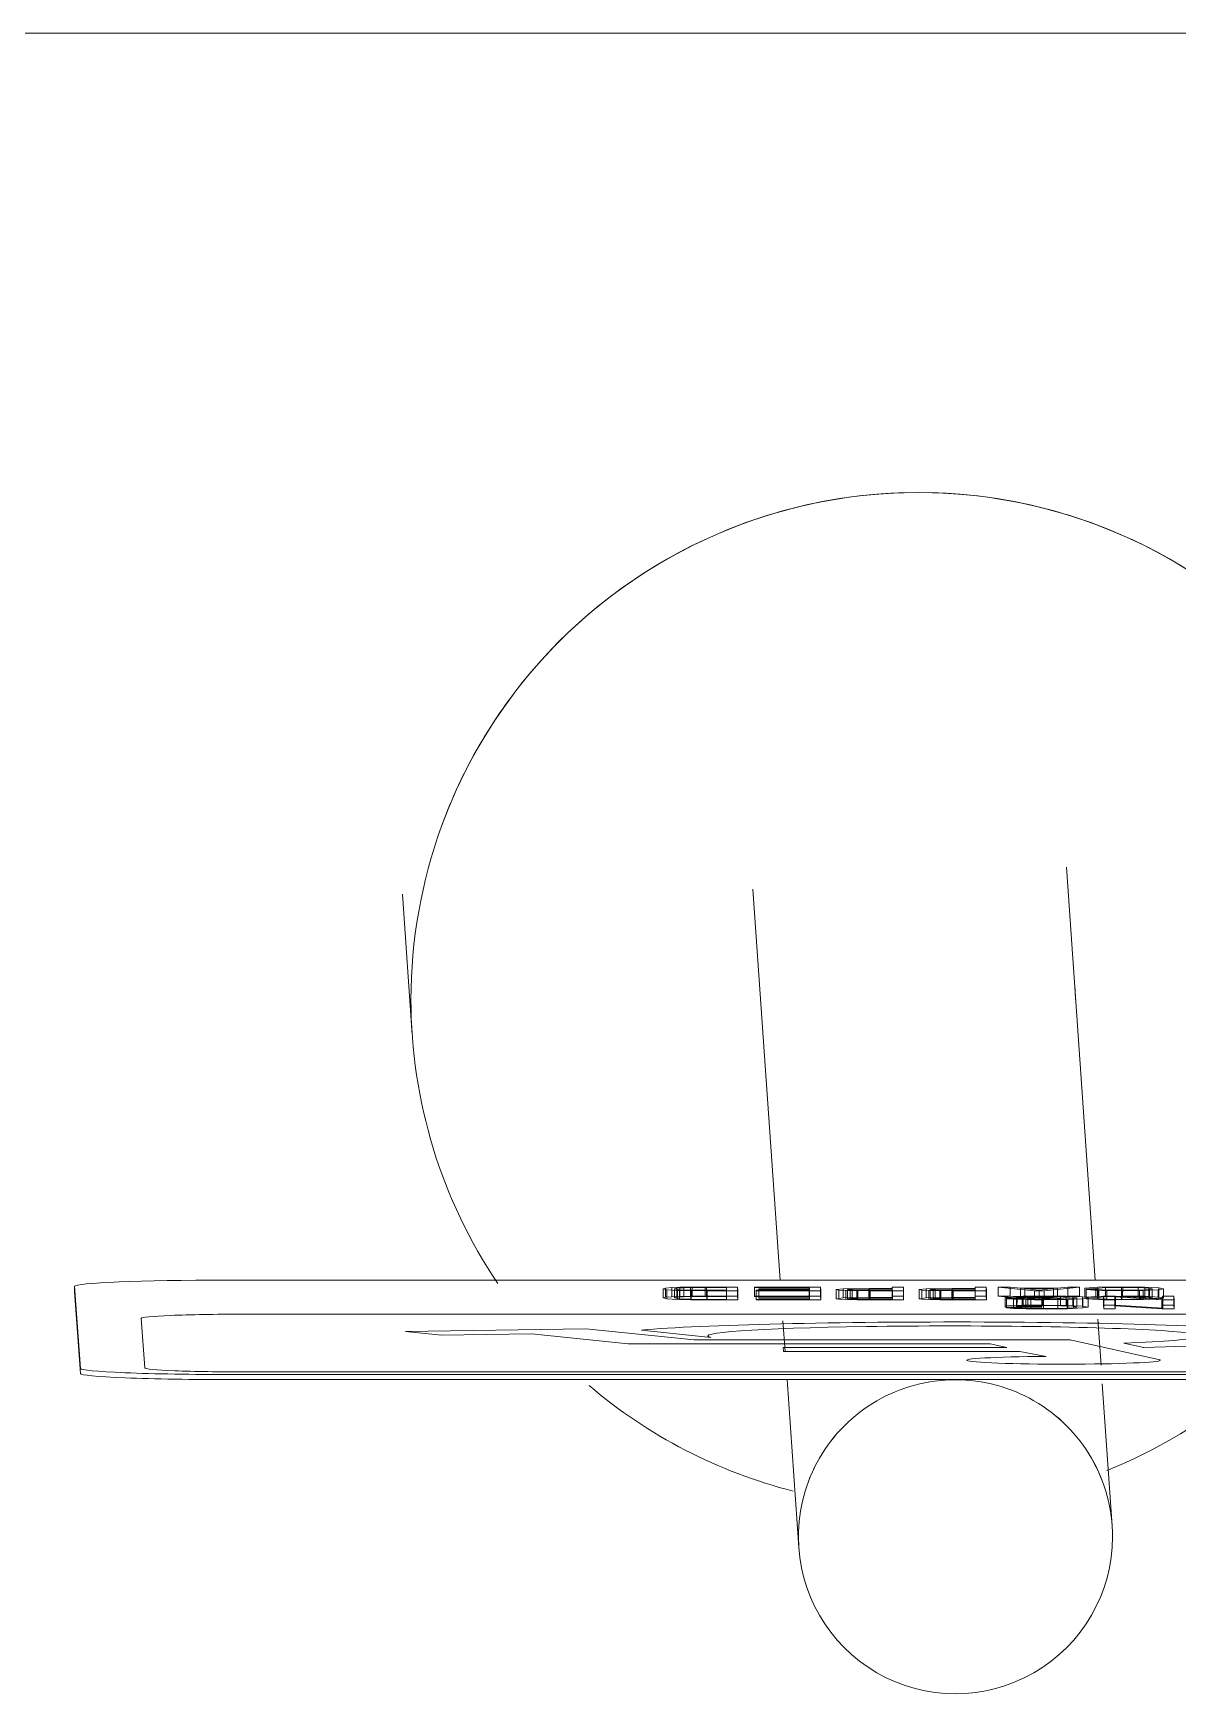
# Model space of a CAD drawing. Header units: metres. Extents: x -55 to 260, y -121 to 64.
# Drawn here: x 6.8728 to 7.0984, y 19.6129 to 19.9401 of the extents above; entities that cross this region are included whole.
import ezdxf

# ---------------------------------------------------------------- set-up
doc = ezdxf.new("R2010")
doc.units = ezdxf.units.M
for name, color, linetype, lineweight in [('0-1', 7, 'Continuous', 5), ('45ESTAC-1', 253, 'Continuous', 5), ('70LINEA-1', 254, 'Continuous', 5)]:
    doc.layers.add(name, color=color, linetype=linetype, lineweight=lineweight)

# ---------------------------------------------------------------- blocks, each defined once
blk = doc.blocks.new('Sign - SpeedLimit_Handicap - Handicap-V263-A1 _ A700')
at = {"layer": '45ESTAC-1'}
for p, q in [((7.08215, 19.69439), (7.0765, 19.77573)), ((7.01471, 19.77143), (7.02006, 19.69439)), ((6.94562, 19.77041), (6.94754, 19.74273)), ((6.88101, 19.69317), (6.88101, 19.69217)), ((6.88101, 19.69317), (6.88214, 19.677)), ((6.88214, 19.676), (6.88101, 19.69217)), ((7.15573, 19.69439), (6.91093, 19.69439)), ((6.99749, 19.69281), (6.99703, 19.69267)), ((6.99703, 19.69267), (6.99774, 19.69249)), ((6.99703, 19.69087), (6.99703, 19.69267)), ((6.9987, 19.69292), (6.99749, 19.69281)), ((6.99749, 19.69101), (6.99749, 19.69281)), ((6.99774, 19.69249), (6.99985, 19.69237)), ((6.99774, 19.6907), (6.99774, 19.69249)), ((7.00031, 19.69298), (6.9987, 19.69292)), ((6.9987, 19.69112), (6.9987, 19.69292)), ((6.99925, 19.69266), (6.99972, 19.6928)), ((7.00021, 19.69249), (6.99925, 19.69266)), ((6.99925, 19.69087), (6.99925, 19.69266)), ((6.99972, 19.6928), (7.00106, 19.69289)), ((6.99972, 19.691), (6.99972, 19.6928)), ((6.99985, 19.69237), (7.00246, 19.69232)), ((6.99985, 19.69057), (6.99985, 19.69237)), ((7.00251, 19.69241), (7.00021, 19.69249)), ((7.00021, 19.69069), (7.00021, 19.69249)), ((7.00243, 19.69302), (7.00031, 19.69298)), ((7.00031, 19.69118), (7.00031, 19.69298)), ((7.00106, 19.69289), (7.0027, 19.69293)), ((7.00106, 19.69109), (7.00106, 19.69289)), ((7.00528, 19.69303), (7.00243, 19.69302)), ((7.00243, 19.69122), (7.00243, 19.69302)), ((7.00246, 19.69232), (7.00562, 19.69231)), ((7.00246, 19.69052), (7.00246, 19.69232)), ((7.00565, 19.6924), (7.00251, 19.69241)), ((7.00251, 19.69061), (7.00251, 19.69241)), ((7.0027, 19.69293), (7.00556, 19.69294)), ((7.0027, 19.69113), (7.0027, 19.69293)), ((7.01168, 19.69303), (7.00528, 19.69303)), ((7.00528, 19.69123), (7.00528, 19.69303)), ((7.00555, 19.69114), (7.00556, 19.69294)), ((7.00556, 19.69294), (7.00948, 19.69294)), ((7.00562, 19.69231), (7.01173, 19.69231)), ((7.00562, 19.69051), (7.00562, 19.69231)), ((7.00951, 19.6924), (7.00565, 19.6924)), ((7.00565, 19.6906), (7.00565, 19.6924)), ((7.00948, 19.69294), (7.00951, 19.6924)), ((7.00948, 19.69294), (7.00948, 19.69114)), ((7.00951, 19.6906), (7.00951, 19.6924)), ((7.01173, 19.69231), (7.01168, 19.69303)), ((7.01168, 19.69303), (7.01168, 19.69123)), ((7.01173, 19.69051), (7.01173, 19.69231)), ((7.02802, 19.69303), (7.01501, 19.69303)), ((7.01501, 19.69303), (7.01501, 19.69294)), ((7.01501, 19.69123), (7.01501, 19.69303)), ((7.01501, 19.69294), (7.02581, 19.69294)), ((7.01501, 19.69114), (7.01501, 19.69294)), ((7.02585, 19.6924), (7.01533, 19.6924)), ((7.01533, 19.6924), (7.01533, 19.69231)), ((7.01533, 19.6906), (7.01533, 19.6924)), ((7.01533, 19.69231), (7.02807, 19.69231)), ((7.01533, 19.69051), (7.01533, 19.69231)), ((7.02583, 19.6927), (7.01586, 19.6927)), ((7.01586, 19.6927), (7.01587, 19.69261)), ((7.01586, 19.6909), (7.01586, 19.6927)), ((7.01587, 19.69261), (7.02584, 19.69261)), ((7.01587, 19.69081), (7.01587, 19.69261)), ((7.02581, 19.69294), (7.02583, 19.6927)), ((7.02581, 19.69114), (7.02581, 19.69294)), ((7.02583, 19.6909), (7.02583, 19.6927)), ((7.02584, 19.69261), (7.02585, 19.6924)), ((7.02584, 19.69081), (7.02584, 19.69261)), ((7.02585, 19.6906), (7.02585, 19.6924)), ((7.02807, 19.69231), (7.02802, 19.69303)), ((7.02802, 19.69303), (7.02802, 19.69123)), ((7.02807, 19.69051), (7.02807, 19.69231)), ((7.03252, 19.69267), (7.0311, 19.69252)), ((7.0311, 19.69252), (7.03164, 19.69242)), ((7.0311, 19.69072), (7.0311, 19.69252)), ((7.03164, 19.69242), (7.03304, 19.69235)), ((7.03164, 19.69062), (7.03164, 19.69242)), ((7.03766, 19.69274), (7.03252, 19.69267)), ((7.03252, 19.69087), (7.03252, 19.69267)), ((7.03304, 19.69235), (7.03519, 19.69232)), ((7.03304, 19.69055), (7.03304, 19.69235)), ((7.03332, 19.69252), (7.03428, 19.69261)), ((7.03389, 19.69245), (7.03332, 19.69252)), ((7.03332, 19.69072), (7.03332, 19.69252)), ((7.03539, 19.6924), (7.03389, 19.69245)), ((7.03389, 19.69065), (7.03389, 19.69245)), ((7.03428, 19.69261), (7.03754, 19.69265)), ((7.03428, 19.69082), (7.03428, 19.69261)), ((7.03519, 19.69232), (7.03784, 19.69231)), ((7.03519, 19.69052), (7.03519, 19.69232)), ((7.03761, 19.6924), (7.03539, 19.6924)), ((7.03539, 19.69061), (7.03539, 19.6924)), ((7.03754, 19.69265), (7.04217, 19.69265)), ((7.03754, 19.69085), (7.03754, 19.69265)), ((7.04219, 19.6924), (7.03761, 19.6924)), ((7.03761, 19.6906), (7.03761, 19.6924)), ((7.04217, 19.69274), (7.03766, 19.69274)), ((7.03766, 19.69094), (7.03766, 19.69274)), ((7.03784, 19.69231), (7.04441, 19.69231)), ((7.03784, 19.69051), (7.03784, 19.69231)), ((7.04436, 19.69303), (7.04215, 19.69303)), ((7.04215, 19.69303), (7.04217, 19.69274)), ((7.04215, 19.69123), (7.04215, 19.69303)), ((7.04217, 19.69094), (7.04217, 19.69274)), ((7.04217, 19.69265), (7.04219, 19.6924)), ((7.04217, 19.69265), (7.04217, 19.69085)), ((7.04219, 19.6906), (7.04219, 19.6924)), ((7.04441, 19.69231), (7.04436, 19.69303)), ((7.04436, 19.69303), (7.04436, 19.69123)), ((7.04441, 19.69051), (7.04441, 19.69231)), ((7.04886, 19.69267), (7.04744, 19.69252)), ((7.04744, 19.69252), (7.04798, 19.69242)), ((7.04744, 19.69072), (7.04744, 19.69252)), ((7.04798, 19.69242), (7.04938, 19.69235)), ((7.04798, 19.69062), (7.04798, 19.69242)), ((7.054, 19.69274), (7.04886, 19.69267)), ((7.04886, 19.69087), (7.04886, 19.69267)), ((7.04938, 19.69235), (7.05153, 19.69232)), ((7.04938, 19.69055), (7.04938, 19.69235)), ((7.04966, 19.69252), (7.05062, 19.69261)), ((7.05023, 19.69245), (7.04966, 19.69252)), ((7.04966, 19.69072), (7.04966, 19.69252)), ((7.05173, 19.6924), (7.05023, 19.69245)), ((7.05023, 19.69065), (7.05023, 19.69245)), ((7.05062, 19.69261), (7.05388, 19.69265)), ((7.05062, 19.69082), (7.05062, 19.69261)), ((7.05153, 19.69232), (7.05418, 19.69231)), ((7.05153, 19.69052), (7.05153, 19.69232)), ((7.05395, 19.6924), (7.05173, 19.6924)), ((7.05173, 19.69061), (7.05173, 19.6924)), ((7.05388, 19.69265), (7.05851, 19.69265)), ((7.05388, 19.69085), (7.05388, 19.69265)), ((7.05853, 19.6924), (7.05395, 19.6924)), ((7.05395, 19.6906), (7.05395, 19.6924)), ((7.0585, 19.69274), (7.054, 19.69274)), ((7.054, 19.69094), (7.054, 19.69274)), ((7.05418, 19.69231), (7.06075, 19.69231)), ((7.05418, 19.69051), (7.05418, 19.69231)), ((7.0607, 19.69303), (7.05848, 19.69303)), ((7.05848, 19.69303), (7.0585, 19.69274)), ((7.05848, 19.69123), (7.05848, 19.69303)), ((7.0585, 19.69094), (7.0585, 19.69274)), ((7.05851, 19.69265), (7.05853, 19.6924)), ((7.05851, 19.69265), (7.05851, 19.69085)), ((7.05853, 19.6906), (7.05853, 19.6924)), ((7.06075, 19.69231), (7.0607, 19.69303)), ((7.0607, 19.69303), (7.0607, 19.69123)), ((7.06075, 19.69051), (7.06075, 19.69231)), ((7.06541, 19.69303), (7.06307, 19.69303)), ((7.06307, 19.69303), (7.07019, 19.69231)), ((7.06307, 19.69123), (7.06307, 19.69303)), ((7.06745, 19.6928), (7.06541, 19.69303)), ((7.06541, 19.69123), (7.06541, 19.69303)), ((7.07475, 19.6928), (7.06745, 19.6928)), ((7.06745, 19.69101), (7.06745, 19.6928)), ((7.06988, 19.69254), (7.06827, 19.69271)), ((7.06827, 19.69271), (7.07394, 19.69271)), ((7.06827, 19.69092), (7.06827, 19.69271)), ((7.07113, 19.6924), (7.06988, 19.69254)), ((7.07019, 19.69231), (7.07208, 19.69231)), ((7.07019, 19.69051), (7.07019, 19.69231)), ((7.07222, 19.69252), (7.07113, 19.6924)), ((7.07113, 19.6906), (7.07113, 19.6924)), ((7.07208, 19.69231), (7.0791, 19.69303)), ((7.07208, 19.69051), (7.07208, 19.69231)), ((7.07394, 19.69271), (7.07222, 19.69252)), ((7.07394, 19.69271), (7.07394, 19.69092)), ((7.07676, 19.69303), (7.07475, 19.6928)), ((7.07475, 19.69101), (7.07475, 19.6928)), ((7.0791, 19.69303), (7.07676, 19.69303)), ((7.07676, 19.69123), (7.07676, 19.69303)), ((7.0791, 19.69303), (7.0791, 19.69123)), ((7.08271, 19.69298), (7.0801, 19.6928)), ((7.0801, 19.6928), (7.08232, 19.69277)), ((7.0801, 19.691), (7.0801, 19.6928)), ((7.08261, 19.69253), (7.0804, 19.69251)), ((7.0804, 19.69251), (7.08291, 19.69235)), ((7.0804, 19.69071), (7.0804, 19.69251)), ((7.08232, 19.69277), (7.08419, 19.69291)), ((7.08232, 19.69277), (7.08232, 19.69098)), ((7.08444, 19.69242), (7.08261, 19.69253)), ((7.08261, 19.69073), (7.08261, 19.69253)), ((7.08735, 19.69304), (7.08271, 19.69298)), ((7.08271, 19.69118), (7.08271, 19.69298)), ((7.08291, 19.69235), (7.08735, 19.6923)), ((7.08291, 19.69055), (7.08291, 19.69235)), ((7.08419, 19.69291), (7.08758, 19.69295)), ((7.08419, 19.69111), (7.08419, 19.69291)), ((7.08743, 19.69239), (7.08444, 19.69242)), ((7.08444, 19.69062), (7.08444, 19.69242)), ((7.09196, 19.69299), (7.08735, 19.69304)), ((7.08735, 19.69124), (7.08735, 19.69304)), ((7.08735, 19.6923), (7.09161, 19.69234)), ((7.08735, 19.6905), (7.08735, 19.6923)), ((7.0909, 19.69243), (7.08743, 19.69239)), ((7.08743, 19.69059), (7.08743, 19.69239)), ((7.08757, 19.69115), (7.08758, 19.69295)), ((7.08758, 19.69295), (7.09063, 19.69292)), ((7.09063, 19.69292), (7.09272, 19.69282)), ((7.09063, 19.69112), (7.09063, 19.69292)), ((7.09285, 19.69253), (7.0909, 19.69243)), ((7.0909, 19.69063), (7.0909, 19.69243)), ((7.09161, 19.69234), (7.09458, 19.69247)), ((7.09161, 19.69054), (7.09161, 19.69234)), ((7.09468, 19.69286), (7.09196, 19.69299)), ((7.09196, 19.6912), (7.09196, 19.69299)), ((7.09272, 19.69282), (7.0934, 19.69266)), ((7.09272, 19.69102), (7.09272, 19.69282)), ((7.0934, 19.69266), (7.09285, 19.69253)), ((7.09285, 19.69073), (7.09285, 19.69253)), ((7.0934, 19.69087), (7.0934, 19.69266)), ((7.09458, 19.69247), (7.09562, 19.69266)), ((7.09458, 19.69067), (7.09458, 19.69247)), ((7.09562, 19.69266), (7.09468, 19.69286)), ((7.09468, 19.69106), (7.09468, 19.69286)), ((7.09562, 19.69087), (7.09562, 19.69266)), ((6.99703, 19.69087), (6.99749, 19.69101)), ((6.99774, 19.6907), (6.99703, 19.69087)), ((6.99749, 19.69101), (6.9987, 19.69112)), ((6.99985, 19.69057), (6.99774, 19.6907)), ((6.9987, 19.69112), (7.00031, 19.69118)), ((6.99972, 19.691), (6.99925, 19.69087)), ((6.99925, 19.69087), (7.00021, 19.69069)), ((7.00106, 19.69109), (6.99972, 19.691)), ((7.00246, 19.69052), (6.99985, 19.69057)), ((7.00021, 19.69069), (7.00251, 19.69061)), ((7.00031, 19.69118), (7.00243, 19.69122)), ((7.0027, 19.69113), (7.00106, 19.69109)), ((7.00243, 19.69122), (7.00528, 19.69123)), ((7.00562, 19.69051), (7.00246, 19.69052)), ((7.00251, 19.69061), (7.00565, 19.6906)), ((7.00555, 19.69114), (7.0027, 19.69113)), ((7.00528, 19.69123), (7.01168, 19.69123)), ((7.00948, 19.69114), (7.00555, 19.69114)), ((7.01173, 19.69051), (7.00562, 19.69051)), ((7.00565, 19.6906), (7.00951, 19.6906)), ((7.00951, 19.6906), (7.00948, 19.69114)), ((7.01168, 19.69123), (7.01173, 19.69051)), ((7.01501, 19.69114), (7.01501, 19.69123)), ((7.01501, 19.69123), (7.02802, 19.69123)), ((7.02581, 19.69114), (7.01501, 19.69114)), ((7.01533, 19.69051), (7.01533, 19.6906)), ((7.01533, 19.6906), (7.02585, 19.6906)), ((7.02807, 19.69051), (7.01533, 19.69051)), ((7.01587, 19.69081), (7.01586, 19.6909)), ((7.01586, 19.6909), (7.02583, 19.6909)), ((7.02584, 19.69081), (7.01587, 19.69081)), ((7.02583, 19.6909), (7.02581, 19.69114)), ((7.02585, 19.6906), (7.02584, 19.69081)), ((7.02802, 19.69123), (7.02807, 19.69051)), ((7.0311, 19.69072), (7.03252, 19.69087)), ((7.03164, 19.69062), (7.0311, 19.69072)), ((7.03304, 19.69055), (7.03164, 19.69062)), ((7.03252, 19.69087), (7.03766, 19.69094)), ((7.03519, 19.69052), (7.03304, 19.69055)), ((7.03428, 19.69082), (7.03332, 19.69072)), ((7.03332, 19.69072), (7.03389, 19.69065)), ((7.03389, 19.69065), (7.03539, 19.69061)), ((7.03754, 19.69085), (7.03428, 19.69082)), ((7.03784, 19.69051), (7.03519, 19.69052)), ((7.03539, 19.69061), (7.03761, 19.6906)), ((7.04217, 19.69085), (7.03754, 19.69085)), ((7.03761, 19.6906), (7.04219, 19.6906)), ((7.03766, 19.69094), (7.04217, 19.69094)), ((7.04441, 19.69051), (7.03784, 19.69051)), ((7.04217, 19.69094), (7.04215, 19.69123)), ((7.04215, 19.69123), (7.04436, 19.69123)), ((7.04219, 19.6906), (7.04217, 19.69085)), ((7.04436, 19.69123), (7.04441, 19.69051)), ((7.04744, 19.69072), (7.04886, 19.69087)), ((7.04798, 19.69062), (7.04744, 19.69072)), ((7.04938, 19.69055), (7.04798, 19.69062)), ((7.04886, 19.69087), (7.054, 19.69094)), ((7.05153, 19.69052), (7.04938, 19.69055)), ((7.05062, 19.69082), (7.04966, 19.69072)), ((7.04966, 19.69072), (7.05023, 19.69065)), ((7.05023, 19.69065), (7.05173, 19.69061)), ((7.05388, 19.69085), (7.05062, 19.69082)), ((7.05418, 19.69051), (7.05153, 19.69052)), ((7.05173, 19.69061), (7.05395, 19.6906)), ((7.05851, 19.69085), (7.05388, 19.69085)), ((7.05395, 19.6906), (7.05853, 19.6906)), ((7.054, 19.69094), (7.0585, 19.69094)), ((7.06075, 19.69051), (7.05418, 19.69051)), ((7.0585, 19.69094), (7.05848, 19.69123)), ((7.05848, 19.69123), (7.0607, 19.69123)), ((7.05853, 19.6906), (7.05851, 19.69085)), ((7.0607, 19.69123), (7.06075, 19.69051)), ((7.07019, 19.69051), (7.06307, 19.69123)), ((7.06307, 19.69123), (7.06541, 19.69123)), ((7.06798, 19.69123), (7.06443, 19.69115)), ((7.06443, 19.69115), (7.06445, 19.69088)), ((7.06443, 19.68935), (7.06443, 19.69115)), ((7.06443, 19.68935), (7.06798, 19.68943)), ((7.06445, 19.68908), (7.06443, 19.68935)), ((7.06445, 19.69088), (7.07165, 19.69088)), ((7.06445, 19.68908), (7.06445, 19.69088)), ((7.07165, 19.68908), (7.06445, 19.68908)), ((7.06676, 19.69076), (7.06471, 19.69073)), ((7.06471, 19.69073), (7.06606, 19.69061)), ((7.06471, 19.68893), (7.06471, 19.69073)), ((7.06471, 19.68893), (7.06675, 19.68896)), ((7.06606, 19.68881), (7.06471, 19.68893)), ((7.06541, 19.69123), (7.06745, 19.69101)), ((7.06606, 19.69061), (7.0685, 19.69054)), ((7.06606, 19.68881), (7.06606, 19.69061)), ((7.0685, 19.68874), (7.06606, 19.68881)), ((7.06665, 19.6911), (7.06889, 19.69115)), ((7.06666, 19.69097), (7.06665, 19.6911)), ((7.06665, 19.6893), (7.06665, 19.6911)), ((7.06889, 19.68935), (7.06665, 19.6893)), ((7.06665, 19.6893), (7.06666, 19.68917)), ((7.07164, 19.69097), (7.06666, 19.69097)), ((7.06666, 19.68917), (7.06666, 19.69097)), ((7.06666, 19.68917), (7.07164, 19.68917)), ((7.06675, 19.68896), (7.06676, 19.69076)), ((7.06675, 19.68896), (7.06777, 19.68887)), ((7.06777, 19.69067), (7.06676, 19.69076)), ((7.06745, 19.69101), (7.07475, 19.69101)), ((7.0695, 19.69062), (7.06777, 19.69067)), ((7.06777, 19.68887), (7.06777, 19.69067)), ((7.06777, 19.68887), (7.0695, 19.68883)), ((7.07173, 19.69126), (7.06798, 19.69123)), ((7.06798, 19.68943), (7.06798, 19.69123)), ((7.06798, 19.68943), (7.07173, 19.68946)), ((7.07394, 19.69092), (7.06827, 19.69092)), ((7.06827, 19.69092), (7.06988, 19.69074)), ((7.0685, 19.69054), (7.07196, 19.69052)), ((7.0685, 19.68874), (7.0685, 19.69054)), ((7.07196, 19.68872), (7.0685, 19.68874)), ((7.06889, 19.69115), (7.07192, 19.69117)), ((7.06889, 19.68935), (7.06889, 19.69115)), ((7.07192, 19.68937), (7.06889, 19.68935)), ((7.07199, 19.69061), (7.0695, 19.69062)), ((7.0695, 19.68883), (7.0695, 19.69062)), ((7.0695, 19.68883), (7.07199, 19.68881)), ((7.06988, 19.69074), (7.07113, 19.6906)), ((7.07208, 19.69051), (7.07019, 19.69051)), ((7.07113, 19.6906), (7.07222, 19.69072)), ((7.07165, 19.69088), (7.07164, 19.69097)), ((7.07164, 19.69097), (7.07164, 19.68917)), ((7.07164, 19.68917), (7.07165, 19.68908)), ((7.07165, 19.68908), (7.07165, 19.69088)), ((7.07647, 19.69121), (7.07173, 19.69126)), ((7.07173, 19.68946), (7.07173, 19.69126)), ((7.07173, 19.68946), (7.07647, 19.68942)), ((7.07192, 19.69117), (7.0753, 19.69114)), ((7.07192, 19.68937), (7.07192, 19.69117)), ((7.0753, 19.68934), (7.07192, 19.68937)), ((7.07196, 19.69052), (7.07663, 19.69056)), ((7.07196, 19.68872), (7.07196, 19.69052)), ((7.07663, 19.68876), (7.07196, 19.68872)), ((7.07483, 19.69063), (7.07199, 19.69061)), ((7.07199, 19.68881), (7.07199, 19.69061)), ((7.07199, 19.68881), (7.07483, 19.68883)), ((7.0791, 19.69123), (7.07208, 19.69051)), ((7.07222, 19.69072), (7.07394, 19.69092)), ((7.07475, 19.69101), (7.07676, 19.69123)), ((7.07675, 19.69068), (7.07483, 19.69063)), ((7.07483, 19.68883), (7.07483, 19.69063)), ((7.07483, 19.68883), (7.07675, 19.68888)), ((7.0753, 19.69114), (7.07773, 19.69105)), ((7.0753, 19.68934), (7.0753, 19.69114)), ((7.07773, 19.68925), (7.0753, 19.68934)), ((7.07969, 19.69108), (7.07647, 19.69121)), ((7.07647, 19.68942), (7.07647, 19.69121)), ((7.07647, 19.68942), (7.07969, 19.68928)), ((7.07663, 19.69056), (7.07972, 19.6907)), ((7.07663, 19.68876), (7.07663, 19.69056)), ((7.07972, 19.6889), (7.07663, 19.68876)), ((7.07789, 19.69075), (7.07675, 19.69068)), ((7.07675, 19.68888), (7.07675, 19.69068)), ((7.07675, 19.68888), (7.07789, 19.68895)), ((7.07676, 19.69123), (7.0791, 19.69123)), ((7.07773, 19.69105), (7.07857, 19.69089)), ((7.07773, 19.68925), (7.07773, 19.69105)), ((7.07857, 19.68909), (7.07773, 19.68925)), ((7.07857, 19.69089), (7.07789, 19.69075)), ((7.07789, 19.68895), (7.07789, 19.69075)), ((7.07789, 19.68895), (7.07857, 19.68909)), ((7.07857, 19.68909), (7.07857, 19.69089)), ((7.08079, 19.69089), (7.07969, 19.69108)), ((7.07969, 19.68928), (7.07969, 19.69108)), ((7.07969, 19.68928), (7.08079, 19.68909)), ((7.07972, 19.6907), (7.08079, 19.69089)), ((7.07972, 19.6889), (7.07972, 19.6907)), ((7.08079, 19.68909), (7.07972, 19.6889)), ((7.0801, 19.691), (7.08271, 19.69118)), ((7.08232, 19.69098), (7.0801, 19.691)), ((7.0804, 19.69071), (7.08261, 19.69073)), ((7.08291, 19.69055), (7.0804, 19.69071)), ((7.08079, 19.68909), (7.08079, 19.69089)), ((7.08419, 19.69111), (7.08232, 19.69098)), ((7.08261, 19.69073), (7.08444, 19.69062)), ((7.08271, 19.69118), (7.08735, 19.69124)), ((7.08735, 19.6905), (7.08291, 19.69055)), ((7.08618, 19.69125), (7.08381, 19.69125)), ((7.08381, 19.69125), (7.08386, 19.69053)), ((7.08381, 19.68945), (7.08381, 19.69125)), ((7.08386, 19.68873), (7.08381, 19.68945)), ((7.08381, 19.68945), (7.08618, 19.68945)), ((7.08386, 19.69053), (7.08607, 19.69053)), ((7.08386, 19.68873), (7.08386, 19.69053)), ((7.08607, 19.68873), (7.08386, 19.68873)), ((7.08757, 19.69115), (7.08419, 19.69111)), ((7.08444, 19.69062), (7.08743, 19.69059)), ((7.08607, 19.69053), (7.08603, 19.6911)), ((7.08603, 19.6911), (7.09533, 19.69053)), ((7.08603, 19.6893), (7.08603, 19.6911)), ((7.09533, 19.68873), (7.08603, 19.6893)), ((7.08603, 19.6893), (7.08607, 19.68873)), ((7.08607, 19.68873), (7.08607, 19.69053)), ((7.09548, 19.69068), (7.08618, 19.69125)), ((7.08618, 19.68945), (7.08618, 19.69125)), ((7.08618, 19.68945), (7.09548, 19.68888)), ((7.08735, 19.69124), (7.09196, 19.6912)), ((7.09161, 19.69054), (7.08735, 19.6905)), ((7.08743, 19.69059), (7.0909, 19.69063)), ((7.09063, 19.69112), (7.08757, 19.69115)), ((7.09272, 19.69102), (7.09063, 19.69112)), ((7.0909, 19.69063), (7.09285, 19.69073)), ((7.09458, 19.69067), (7.09161, 19.69054)), ((7.09196, 19.6912), (7.09468, 19.69106)), ((7.0934, 19.69087), (7.09272, 19.69102)), ((7.09285, 19.69073), (7.0934, 19.69087)), ((7.09562, 19.69087), (7.09458, 19.69067)), ((7.09468, 19.69106), (7.09562, 19.69087)), ((7.09533, 19.69053), (7.0977, 19.69053)), ((7.09533, 19.68873), (7.09533, 19.69053)), ((7.0977, 19.68873), (7.09533, 19.68873)), ((7.09765, 19.69125), (7.09544, 19.69125)), ((7.09544, 19.69125), (7.09548, 19.69068)), ((7.09544, 19.68945), (7.09544, 19.69125)), ((7.09548, 19.68888), (7.09544, 19.68945)), ((7.09544, 19.68945), (7.09765, 19.68945)), ((7.09548, 19.68888), (7.09548, 19.69068)), ((7.0977, 19.69053), (7.09765, 19.69125)), ((7.09765, 19.69125), (7.09765, 19.68945)), ((7.09765, 19.68945), (7.0977, 19.68873)), ((7.0977, 19.68873), (7.0977, 19.69053)), ((6.89483, 19.67711), (6.89415, 19.68686)), ((6.9141, 19.68767), (7.1535, 19.68767)), ((7.02062, 19.68639), (7.02104, 19.68032)), ((7.08331, 19.67764), (7.08269, 19.68667)), ((6.98178, 19.68482), (6.94625, 19.68425)), ((6.94625, 19.68425), (6.95329, 19.68353)), ((6.95329, 19.68353), (6.97105, 19.68381)), ((6.97105, 19.68381), (6.99013, 19.68185)), ((7.00314, 19.68262), (6.98178, 19.68482)), ((6.99272, 19.68454), (7.00641, 19.68308)), ((7.07724, 19.68262), (7.00314, 19.68262)), ((7.0949, 19.67868), (7.07724, 19.68262)), ((6.99013, 19.68185), (7.06144, 19.68185)), ((7.02066, 19.68111), (7.02071, 19.68033)), ((7.06476, 19.68111), (7.02066, 19.68111)), ((7.02071, 19.68033), (7.06732, 19.68033)), ((7.06144, 19.68185), (7.06476, 19.68111)), ((7.06732, 19.68033), (7.07253, 19.67937)), ((7.0878, 19.68196), (7.09172, 19.68109)), ((6.91222, 19.67578), (7.15702, 19.67578)), ((7.15429, 19.67629), (6.91489, 19.67629)), ((7.15702, 19.67478), (6.91222, 19.67478)), ((7.02142, 19.67478), (7.02372, 19.64169)), ((7.08551, 19.64598), (7.08357, 19.67394))]:
    blk.add_line(p, q, dxfattribs=at)
for centre, major_axis, ratio, start_param, end_param in [((7.0473, 19.74965), (0.09976, 0.00693), 0.999167, 0.279657, 2.723118), ((7.0473, 19.74965), (0.09976, 0.00693), 0.999167, 2.723118, 3.072183), ((7.0473, 19.74965), (0.03089, 0.00215), 0.999167, 6.213776, 6.283185), ((7.0473, 19.74965), (0.09976, 0.00693), 0.999167, 3.072183, 3.666254), ((6.91101, 19.69317), (-0.03, 0), 0.040709, 4.715221, 6.283185), ((6.91415, 19.68686), (-0.02, 0), 0.040709, 4.715221, 6.286018), ((7.05425, 19.68339), (-0.06763, 0.00001), 0.040709, 2.157927, 5.855407), ((7.05425, 19.68339), (-0.04846, 0.00001), 0.040709, 2.335395, 6.443209), ((7.07591, 19.6786), (-0.01908, 0), 0.040709, 4.890657, 9.525083), ((6.91214, 19.677), (-0.03, 0), 0.040709, 0.002832, 1.573629), ((6.91214, 19.676), (-0.03, 0), 0.040709, 0.002832, 1.573629), ((6.91483, 19.67711), (-0.02, 0), 0.040709, 0.002832, 1.573629), ((7.0473, 19.74965), (0.09976, 0.00693), 0.999167, 3.93702, 4.393906), ((7.05462, 19.64383), (0.03089, 0.00215), 0.999167, 1.763186, 2.024986), ((7.05462, 19.64383), (0.03089, 0.00215), 0.999167, 1.501387, 1.763186), ((7.05462, 19.64383), (0.03089, 0.00215), 0.999167, 1.239588, 1.501387), ((7.05462, 19.64383), (0.03089, 0.00215), 0.999167, 0.977788, 1.239588), ((7.0473, 19.74965), (0.09976, 0.00693), 0.999167, 5.024039, 5.34894), ((7.05462, 19.64383), (0.03089, 0.00215), 0.999167, 2.024986, 2.286785), ((7.05462, 19.64383), (0.03089, 0.00215), 0.999167, 0.45419, 0.977788), ((7.05462, 19.64383), (0.03089, 0.00215), 0.999167, 2.286785, 2.548585), ((7.05462, 19.64383), (0.03089, 0.00215), 0.999167, 2.548585, 3.072183), ((7.05462, 19.64383), (0.03089, 0.00215), 0.999167, 6.213776, 6.737375), ((7.05462, 19.64383), (0.03089, 0.00215), 0.999167, 3.072183, 6.213776)]:
    blk.add_ellipse(centre, major_axis=major_axis, ratio=ratio, start_param=start_param, end_param=end_param, dxfattribs=at)
blk = doc.blocks.new('22011_AR_rvt-1-A1 _ A700')
at = {"layer": '70LINEA-1'}
blk.add_line((0.64617, 19.94005), (28.04547, 19.94005), dxfattribs=at)
at = {"layer": '45ESTAC-1'}
blk.add_blockref('Sign - SpeedLimit_Handicap - Handicap-V263-A1 _ A700', (0, 0), dxfattribs=at)
blk = doc.blocks.new('Sign - SpeedLimit_Handicap - Handicap-V656-A1 _ A700')
at = {"layer": '45ESTAC-1'}
for p, q in [((7.08215, 19.69439), (7.0765, 19.77573)), ((7.01471, 19.77143), (7.02006, 19.69439)), ((6.94562, 19.77041), (6.94754, 19.74273)), ((6.88101, 19.69317), (6.88101, 19.69217)), ((6.88101, 19.69317), (6.88214, 19.677)), ((6.88214, 19.676), (6.88101, 19.69217)), ((7.15573, 19.69439), (6.91093, 19.69439)), ((6.99749, 19.69281), (6.99703, 19.69267)), ((6.99703, 19.69267), (6.99774, 19.69249)), ((6.99703, 19.69087), (6.99703, 19.69267)), ((6.9987, 19.69292), (6.99749, 19.69281)), ((6.99749, 19.69101), (6.99749, 19.69281)), ((6.99774, 19.69249), (6.99985, 19.69237)), ((6.99774, 19.6907), (6.99774, 19.69249)), ((7.00031, 19.69298), (6.9987, 19.69292)), ((6.9987, 19.69112), (6.9987, 19.69292)), ((6.99925, 19.69266), (6.99972, 19.6928)), ((7.00021, 19.69249), (6.99925, 19.69266)), ((6.99925, 19.69087), (6.99925, 19.69266)), ((6.99972, 19.6928), (7.00106, 19.69289)), ((6.99972, 19.691), (6.99972, 19.6928)), ((6.99985, 19.69237), (7.00246, 19.69232)), ((6.99985, 19.69057), (6.99985, 19.69237)), ((7.00251, 19.69241), (7.00021, 19.69249)), ((7.00021, 19.69069), (7.00021, 19.69249)), ((7.00243, 19.69302), (7.00031, 19.69298)), ((7.00031, 19.69118), (7.00031, 19.69298)), ((7.00106, 19.69289), (7.0027, 19.69293)), ((7.00106, 19.69109), (7.00106, 19.69289)), ((7.00528, 19.69303), (7.00243, 19.69302)), ((7.00243, 19.69122), (7.00243, 19.69302)), ((7.00246, 19.69232), (7.00562, 19.69231)), ((7.00246, 19.69052), (7.00246, 19.69232)), ((7.00565, 19.6924), (7.00251, 19.69241)), ((7.00251, 19.69061), (7.00251, 19.69241)), ((7.0027, 19.69293), (7.00556, 19.69294)), ((7.0027, 19.69113), (7.0027, 19.69293)), ((7.01168, 19.69303), (7.00528, 19.69303)), ((7.00528, 19.69123), (7.00528, 19.69303)), ((7.00555, 19.69114), (7.00556, 19.69294)), ((7.00556, 19.69294), (7.00948, 19.69294)), ((7.00562, 19.69231), (7.01173, 19.69231)), ((7.00562, 19.69051), (7.00562, 19.69231)), ((7.00951, 19.6924), (7.00565, 19.6924)), ((7.00565, 19.6906), (7.00565, 19.6924)), ((7.00948, 19.69294), (7.00951, 19.6924)), ((7.00948, 19.69294), (7.00948, 19.69114)), ((7.00951, 19.6906), (7.00951, 19.6924)), ((7.01173, 19.69231), (7.01168, 19.69303)), ((7.01168, 19.69303), (7.01168, 19.69123)), ((7.01173, 19.69051), (7.01173, 19.69231)), ((7.02802, 19.69303), (7.01501, 19.69303)), ((7.01501, 19.69303), (7.01501, 19.69294)), ((7.01501, 19.69123), (7.01501, 19.69303)), ((7.01501, 19.69294), (7.02581, 19.69294)), ((7.01501, 19.69114), (7.01501, 19.69294)), ((7.02585, 19.6924), (7.01533, 19.6924)), ((7.01533, 19.6924), (7.01533, 19.69231)), ((7.01533, 19.6906), (7.01533, 19.6924)), ((7.01533, 19.69231), (7.02807, 19.69231)), ((7.01533, 19.69051), (7.01533, 19.69231)), ((7.02583, 19.6927), (7.01586, 19.6927)), ((7.01586, 19.6927), (7.01587, 19.69261)), ((7.01586, 19.6909), (7.01586, 19.6927)), ((7.01587, 19.69261), (7.02584, 19.69261)), ((7.01587, 19.69081), (7.01587, 19.69261)), ((7.02581, 19.69294), (7.02583, 19.6927)), ((7.02581, 19.69114), (7.02581, 19.69294)), ((7.02583, 19.6909), (7.02583, 19.6927)), ((7.02584, 19.69261), (7.02585, 19.6924)), ((7.02584, 19.69081), (7.02584, 19.69261)), ((7.02585, 19.6906), (7.02585, 19.6924)), ((7.02807, 19.69231), (7.02802, 19.69303)), ((7.02802, 19.69303), (7.02802, 19.69123)), ((7.02807, 19.69051), (7.02807, 19.69231)), ((7.03252, 19.69267), (7.0311, 19.69252)), ((7.0311, 19.69252), (7.03164, 19.69242)), ((7.0311, 19.69072), (7.0311, 19.69252)), ((7.03164, 19.69242), (7.03304, 19.69235)), ((7.03164, 19.69062), (7.03164, 19.69242)), ((7.03766, 19.69274), (7.03252, 19.69267)), ((7.03252, 19.69087), (7.03252, 19.69267)), ((7.03304, 19.69235), (7.03519, 19.69232)), ((7.03304, 19.69055), (7.03304, 19.69235)), ((7.03332, 19.69252), (7.03428, 19.69261)), ((7.03389, 19.69245), (7.03332, 19.69252)), ((7.03332, 19.69072), (7.03332, 19.69252)), ((7.03539, 19.6924), (7.03389, 19.69245)), ((7.03389, 19.69065), (7.03389, 19.69245)), ((7.03428, 19.69261), (7.03754, 19.69265)), ((7.03428, 19.69082), (7.03428, 19.69261)), ((7.03519, 19.69232), (7.03784, 19.69231)), ((7.03519, 19.69052), (7.03519, 19.69232)), ((7.03761, 19.6924), (7.03539, 19.6924)), ((7.03539, 19.69061), (7.03539, 19.6924)), ((7.03754, 19.69265), (7.04217, 19.69265)), ((7.03754, 19.69085), (7.03754, 19.69265)), ((7.04219, 19.6924), (7.03761, 19.6924)), ((7.03761, 19.6906), (7.03761, 19.6924)), ((7.04217, 19.69274), (7.03766, 19.69274)), ((7.03766, 19.69094), (7.03766, 19.69274)), ((7.03784, 19.69231), (7.04441, 19.69231)), ((7.03784, 19.69051), (7.03784, 19.69231)), ((7.04436, 19.69303), (7.04215, 19.69303)), ((7.04215, 19.69303), (7.04217, 19.69274)), ((7.04215, 19.69123), (7.04215, 19.69303)), ((7.04217, 19.69094), (7.04217, 19.69274)), ((7.04217, 19.69265), (7.04219, 19.6924)), ((7.04217, 19.69265), (7.04217, 19.69085)), ((7.04219, 19.6906), (7.04219, 19.6924)), ((7.04441, 19.69231), (7.04436, 19.69303)), ((7.04436, 19.69303), (7.04436, 19.69123)), ((7.04441, 19.69051), (7.04441, 19.69231)), ((7.04886, 19.69267), (7.04744, 19.69252)), ((7.04744, 19.69252), (7.04798, 19.69242)), ((7.04744, 19.69072), (7.04744, 19.69252)), ((7.04798, 19.69242), (7.04938, 19.69235)), ((7.04798, 19.69062), (7.04798, 19.69242)), ((7.054, 19.69274), (7.04886, 19.69267)), ((7.04886, 19.69087), (7.04886, 19.69267)), ((7.04938, 19.69235), (7.05153, 19.69232)), ((7.04938, 19.69055), (7.04938, 19.69235)), ((7.04966, 19.69252), (7.05062, 19.69261)), ((7.05023, 19.69245), (7.04966, 19.69252)), ((7.04966, 19.69072), (7.04966, 19.69252)), ((7.05173, 19.6924), (7.05023, 19.69245)), ((7.05023, 19.69065), (7.05023, 19.69245)), ((7.05062, 19.69261), (7.05388, 19.69265)), ((7.05062, 19.69082), (7.05062, 19.69261)), ((7.05153, 19.69232), (7.05418, 19.69231)), ((7.05153, 19.69052), (7.05153, 19.69232)), ((7.05395, 19.6924), (7.05173, 19.6924)), ((7.05173, 19.69061), (7.05173, 19.6924)), ((7.05388, 19.69265), (7.05851, 19.69265)), ((7.05388, 19.69085), (7.05388, 19.69265)), ((7.05853, 19.6924), (7.05395, 19.6924)), ((7.05395, 19.6906), (7.05395, 19.6924)), ((7.0585, 19.69274), (7.054, 19.69274)), ((7.054, 19.69094), (7.054, 19.69274)), ((7.05418, 19.69231), (7.06075, 19.69231)), ((7.05418, 19.69051), (7.05418, 19.69231)), ((7.0607, 19.69303), (7.05848, 19.69303)), ((7.05848, 19.69303), (7.0585, 19.69274)), ((7.05848, 19.69123), (7.05848, 19.69303)), ((7.0585, 19.69094), (7.0585, 19.69274)), ((7.05851, 19.69265), (7.05853, 19.6924)), ((7.05851, 19.69265), (7.05851, 19.69085)), ((7.05853, 19.6906), (7.05853, 19.6924)), ((7.06075, 19.69231), (7.0607, 19.69303)), ((7.0607, 19.69303), (7.0607, 19.69123)), ((7.06075, 19.69051), (7.06075, 19.69231)), ((7.06541, 19.69303), (7.06307, 19.69303)), ((7.06307, 19.69303), (7.07019, 19.69231)), ((7.06307, 19.69123), (7.06307, 19.69303)), ((7.06745, 19.6928), (7.06541, 19.69303)), ((7.06541, 19.69123), (7.06541, 19.69303)), ((7.07475, 19.6928), (7.06745, 19.6928)), ((7.06745, 19.69101), (7.06745, 19.6928)), ((7.06988, 19.69254), (7.06827, 19.69271)), ((7.06827, 19.69271), (7.07394, 19.69271)), ((7.06827, 19.69092), (7.06827, 19.69271)), ((7.07113, 19.6924), (7.06988, 19.69254)), ((7.07019, 19.69231), (7.07208, 19.69231)), ((7.07019, 19.69051), (7.07019, 19.69231)), ((7.07222, 19.69252), (7.07113, 19.6924)), ((7.07113, 19.6906), (7.07113, 19.6924)), ((7.07208, 19.69231), (7.0791, 19.69303)), ((7.07208, 19.69051), (7.07208, 19.69231)), ((7.07394, 19.69271), (7.07222, 19.69252)), ((7.07394, 19.69271), (7.07394, 19.69092)), ((7.07676, 19.69303), (7.07475, 19.6928)), ((7.07475, 19.69101), (7.07475, 19.6928)), ((7.0791, 19.69303), (7.07676, 19.69303)), ((7.07676, 19.69123), (7.07676, 19.69303)), ((7.0791, 19.69303), (7.0791, 19.69123)), ((7.08271, 19.69298), (7.0801, 19.6928)), ((7.0801, 19.6928), (7.08232, 19.69277)), ((7.0801, 19.691), (7.0801, 19.6928)), ((7.08261, 19.69253), (7.0804, 19.69251)), ((7.0804, 19.69251), (7.08291, 19.69235)), ((7.0804, 19.69071), (7.0804, 19.69251)), ((7.08232, 19.69277), (7.08419, 19.69291)), ((7.08232, 19.69277), (7.08232, 19.69098)), ((7.08444, 19.69242), (7.08261, 19.69253)), ((7.08261, 19.69073), (7.08261, 19.69253)), ((7.08735, 19.69304), (7.08271, 19.69298)), ((7.08271, 19.69118), (7.08271, 19.69298)), ((7.08291, 19.69235), (7.08735, 19.6923)), ((7.08291, 19.69055), (7.08291, 19.69235)), ((7.08419, 19.69291), (7.08758, 19.69295)), ((7.08419, 19.69111), (7.08419, 19.69291)), ((7.08743, 19.69239), (7.08444, 19.69242)), ((7.08444, 19.69062), (7.08444, 19.69242)), ((7.09196, 19.69299), (7.08735, 19.69304)), ((7.08735, 19.69124), (7.08735, 19.69304)), ((7.08735, 19.6923), (7.09161, 19.69234)), ((7.08735, 19.6905), (7.08735, 19.6923)), ((7.0909, 19.69243), (7.08743, 19.69239)), ((7.08743, 19.69059), (7.08743, 19.69239)), ((7.08757, 19.69115), (7.08758, 19.69295)), ((7.08758, 19.69295), (7.09063, 19.69292)), ((7.09063, 19.69292), (7.09272, 19.69282)), ((7.09063, 19.69112), (7.09063, 19.69292)), ((7.09285, 19.69253), (7.0909, 19.69243)), ((7.0909, 19.69063), (7.0909, 19.69243)), ((7.09161, 19.69234), (7.09458, 19.69247)), ((7.09161, 19.69054), (7.09161, 19.69234)), ((7.09468, 19.69286), (7.09196, 19.69299)), ((7.09196, 19.6912), (7.09196, 19.69299)), ((7.09272, 19.69282), (7.0934, 19.69266)), ((7.09272, 19.69102), (7.09272, 19.69282)), ((7.0934, 19.69266), (7.09285, 19.69253)), ((7.09285, 19.69073), (7.09285, 19.69253)), ((7.0934, 19.69087), (7.0934, 19.69266)), ((7.09458, 19.69247), (7.09562, 19.69266)), ((7.09458, 19.69067), (7.09458, 19.69247)), ((7.09562, 19.69266), (7.09468, 19.69286)), ((7.09468, 19.69106), (7.09468, 19.69286)), ((7.09562, 19.69087), (7.09562, 19.69266)), ((6.99703, 19.69087), (6.99749, 19.69101)), ((6.99774, 19.6907), (6.99703, 19.69087)), ((6.99749, 19.69101), (6.9987, 19.69112)), ((6.99985, 19.69057), (6.99774, 19.6907)), ((6.9987, 19.69112), (7.00031, 19.69118)), ((6.99972, 19.691), (6.99925, 19.69087)), ((6.99925, 19.69087), (7.00021, 19.69069)), ((7.00106, 19.69109), (6.99972, 19.691)), ((7.00246, 19.69052), (6.99985, 19.69057)), ((7.00021, 19.69069), (7.00251, 19.69061)), ((7.00031, 19.69118), (7.00243, 19.69122)), ((7.0027, 19.69113), (7.00106, 19.69109)), ((7.00243, 19.69122), (7.00528, 19.69123)), ((7.00562, 19.69051), (7.00246, 19.69052)), ((7.00251, 19.69061), (7.00565, 19.6906)), ((7.00555, 19.69114), (7.0027, 19.69113)), ((7.00528, 19.69123), (7.01168, 19.69123)), ((7.00948, 19.69114), (7.00555, 19.69114)), ((7.01173, 19.69051), (7.00562, 19.69051)), ((7.00565, 19.6906), (7.00951, 19.6906)), ((7.00951, 19.6906), (7.00948, 19.69114)), ((7.01168, 19.69123), (7.01173, 19.69051)), ((7.01501, 19.69114), (7.01501, 19.69123)), ((7.01501, 19.69123), (7.02802, 19.69123)), ((7.02581, 19.69114), (7.01501, 19.69114)), ((7.01533, 19.69051), (7.01533, 19.6906)), ((7.01533, 19.6906), (7.02585, 19.6906)), ((7.02807, 19.69051), (7.01533, 19.69051)), ((7.01587, 19.69081), (7.01586, 19.6909)), ((7.01586, 19.6909), (7.02583, 19.6909)), ((7.02584, 19.69081), (7.01587, 19.69081)), ((7.02583, 19.6909), (7.02581, 19.69114)), ((7.02585, 19.6906), (7.02584, 19.69081)), ((7.02802, 19.69123), (7.02807, 19.69051)), ((7.0311, 19.69072), (7.03252, 19.69087)), ((7.03164, 19.69062), (7.0311, 19.69072)), ((7.03304, 19.69055), (7.03164, 19.69062)), ((7.03252, 19.69087), (7.03766, 19.69094)), ((7.03519, 19.69052), (7.03304, 19.69055)), ((7.03428, 19.69082), (7.03332, 19.69072)), ((7.03332, 19.69072), (7.03389, 19.69065)), ((7.03389, 19.69065), (7.03539, 19.69061)), ((7.03754, 19.69085), (7.03428, 19.69082)), ((7.03784, 19.69051), (7.03519, 19.69052)), ((7.03539, 19.69061), (7.03761, 19.6906)), ((7.04217, 19.69085), (7.03754, 19.69085)), ((7.03761, 19.6906), (7.04219, 19.6906)), ((7.03766, 19.69094), (7.04217, 19.69094)), ((7.04441, 19.69051), (7.03784, 19.69051)), ((7.04217, 19.69094), (7.04215, 19.69123)), ((7.04215, 19.69123), (7.04436, 19.69123)), ((7.04219, 19.6906), (7.04217, 19.69085)), ((7.04436, 19.69123), (7.04441, 19.69051)), ((7.04744, 19.69072), (7.04886, 19.69087)), ((7.04798, 19.69062), (7.04744, 19.69072)), ((7.04938, 19.69055), (7.04798, 19.69062)), ((7.04886, 19.69087), (7.054, 19.69094)), ((7.05153, 19.69052), (7.04938, 19.69055)), ((7.05062, 19.69082), (7.04966, 19.69072)), ((7.04966, 19.69072), (7.05023, 19.69065)), ((7.05023, 19.69065), (7.05173, 19.69061)), ((7.05388, 19.69085), (7.05062, 19.69082)), ((7.05418, 19.69051), (7.05153, 19.69052)), ((7.05173, 19.69061), (7.05395, 19.6906)), ((7.05851, 19.69085), (7.05388, 19.69085)), ((7.05395, 19.6906), (7.05853, 19.6906)), ((7.054, 19.69094), (7.0585, 19.69094)), ((7.06075, 19.69051), (7.05418, 19.69051)), ((7.0585, 19.69094), (7.05848, 19.69123)), ((7.05848, 19.69123), (7.0607, 19.69123)), ((7.05853, 19.6906), (7.05851, 19.69085)), ((7.0607, 19.69123), (7.06075, 19.69051)), ((7.07019, 19.69051), (7.06307, 19.69123)), ((7.06307, 19.69123), (7.06541, 19.69123)), ((7.06798, 19.69123), (7.06443, 19.69115)), ((7.06443, 19.69115), (7.06445, 19.69088)), ((7.06443, 19.68935), (7.06443, 19.69115)), ((7.06443, 19.68935), (7.06798, 19.68943)), ((7.06445, 19.68908), (7.06443, 19.68935)), ((7.06445, 19.69088), (7.07165, 19.69088)), ((7.06445, 19.68908), (7.06445, 19.69088)), ((7.07165, 19.68908), (7.06445, 19.68908)), ((7.06676, 19.69076), (7.06471, 19.69073)), ((7.06471, 19.69073), (7.06606, 19.69061)), ((7.06471, 19.68893), (7.06471, 19.69073)), ((7.06471, 19.68893), (7.06675, 19.68896)), ((7.06606, 19.68881), (7.06471, 19.68893)), ((7.06541, 19.69123), (7.06745, 19.69101)), ((7.06606, 19.69061), (7.0685, 19.69054)), ((7.06606, 19.68881), (7.06606, 19.69061)), ((7.0685, 19.68874), (7.06606, 19.68881)), ((7.06665, 19.6911), (7.06889, 19.69115)), ((7.06666, 19.69097), (7.06665, 19.6911)), ((7.06665, 19.6893), (7.06665, 19.6911)), ((7.06889, 19.68935), (7.06665, 19.6893)), ((7.06665, 19.6893), (7.06666, 19.68917)), ((7.07164, 19.69097), (7.06666, 19.69097)), ((7.06666, 19.68917), (7.06666, 19.69097)), ((7.06666, 19.68917), (7.07164, 19.68917)), ((7.06675, 19.68896), (7.06676, 19.69076)), ((7.06675, 19.68896), (7.06777, 19.68887)), ((7.06777, 19.69067), (7.06676, 19.69076)), ((7.06745, 19.69101), (7.07475, 19.69101)), ((7.0695, 19.69062), (7.06777, 19.69067)), ((7.06777, 19.68887), (7.06777, 19.69067)), ((7.06777, 19.68887), (7.0695, 19.68883)), ((7.07173, 19.69126), (7.06798, 19.69123)), ((7.06798, 19.68943), (7.06798, 19.69123)), ((7.06798, 19.68943), (7.07173, 19.68946)), ((7.07394, 19.69092), (7.06827, 19.69092)), ((7.06827, 19.69092), (7.06988, 19.69074)), ((7.0685, 19.69054), (7.07196, 19.69052)), ((7.0685, 19.68874), (7.0685, 19.69054)), ((7.07196, 19.68872), (7.0685, 19.68874)), ((7.06889, 19.69115), (7.07192, 19.69117)), ((7.06889, 19.68935), (7.06889, 19.69115)), ((7.07192, 19.68937), (7.06889, 19.68935)), ((7.07199, 19.69061), (7.0695, 19.69062)), ((7.0695, 19.68883), (7.0695, 19.69062)), ((7.0695, 19.68883), (7.07199, 19.68881)), ((7.06988, 19.69074), (7.07113, 19.6906)), ((7.07208, 19.69051), (7.07019, 19.69051)), ((7.07113, 19.6906), (7.07222, 19.69072)), ((7.07165, 19.69088), (7.07164, 19.69097)), ((7.07164, 19.69097), (7.07164, 19.68917)), ((7.07164, 19.68917), (7.07165, 19.68908)), ((7.07165, 19.68908), (7.07165, 19.69088)), ((7.07647, 19.69121), (7.07173, 19.69126)), ((7.07173, 19.68946), (7.07173, 19.69126)), ((7.07173, 19.68946), (7.07647, 19.68942)), ((7.07192, 19.69117), (7.0753, 19.69114)), ((7.07192, 19.68937), (7.07192, 19.69117)), ((7.0753, 19.68934), (7.07192, 19.68937)), ((7.07196, 19.69052), (7.07663, 19.69056)), ((7.07196, 19.68872), (7.07196, 19.69052)), ((7.07663, 19.68876), (7.07196, 19.68872)), ((7.07483, 19.69063), (7.07199, 19.69061)), ((7.07199, 19.68881), (7.07199, 19.69061)), ((7.07199, 19.68881), (7.07483, 19.68883)), ((7.0791, 19.69123), (7.07208, 19.69051)), ((7.07222, 19.69072), (7.07394, 19.69092)), ((7.07475, 19.69101), (7.07676, 19.69123)), ((7.07675, 19.69068), (7.07483, 19.69063)), ((7.07483, 19.68883), (7.07483, 19.69063)), ((7.07483, 19.68883), (7.07675, 19.68888)), ((7.0753, 19.69114), (7.07773, 19.69105)), ((7.0753, 19.68934), (7.0753, 19.69114)), ((7.07773, 19.68925), (7.0753, 19.68934)), ((7.07969, 19.69108), (7.07647, 19.69121)), ((7.07647, 19.68942), (7.07647, 19.69121)), ((7.07647, 19.68942), (7.07969, 19.68928)), ((7.07663, 19.69056), (7.07972, 19.6907)), ((7.07663, 19.68876), (7.07663, 19.69056)), ((7.07972, 19.6889), (7.07663, 19.68876)), ((7.07789, 19.69075), (7.07675, 19.69068)), ((7.07675, 19.68888), (7.07675, 19.69068)), ((7.07675, 19.68888), (7.07789, 19.68895)), ((7.07676, 19.69123), (7.0791, 19.69123)), ((7.07773, 19.69105), (7.07857, 19.69089)), ((7.07773, 19.68925), (7.07773, 19.69105)), ((7.07857, 19.68909), (7.07773, 19.68925)), ((7.07857, 19.69089), (7.07789, 19.69075)), ((7.07789, 19.68895), (7.07789, 19.69075)), ((7.07789, 19.68895), (7.07857, 19.68909)), ((7.07857, 19.68909), (7.07857, 19.69089)), ((7.08079, 19.69089), (7.07969, 19.69108)), ((7.07969, 19.68928), (7.07969, 19.69108)), ((7.07969, 19.68928), (7.08079, 19.68909)), ((7.07972, 19.6907), (7.08079, 19.69089)), ((7.07972, 19.6889), (7.07972, 19.6907)), ((7.08079, 19.68909), (7.07972, 19.6889)), ((7.0801, 19.691), (7.08271, 19.69118)), ((7.08232, 19.69098), (7.0801, 19.691)), ((7.0804, 19.69071), (7.08261, 19.69073)), ((7.08291, 19.69055), (7.0804, 19.69071)), ((7.08079, 19.68909), (7.08079, 19.69089)), ((7.08419, 19.69111), (7.08232, 19.69098)), ((7.08261, 19.69073), (7.08444, 19.69062)), ((7.08271, 19.69118), (7.08735, 19.69124)), ((7.08735, 19.6905), (7.08291, 19.69055)), ((7.08618, 19.69125), (7.08381, 19.69125)), ((7.08381, 19.69125), (7.08386, 19.69053)), ((7.08381, 19.68945), (7.08381, 19.69125)), ((7.08386, 19.68873), (7.08381, 19.68945)), ((7.08381, 19.68945), (7.08618, 19.68945)), ((7.08386, 19.69053), (7.08607, 19.69053)), ((7.08386, 19.68873), (7.08386, 19.69053)), ((7.08607, 19.68873), (7.08386, 19.68873)), ((7.08757, 19.69115), (7.08419, 19.69111)), ((7.08444, 19.69062), (7.08743, 19.69059)), ((7.08607, 19.69053), (7.08603, 19.6911)), ((7.08603, 19.6911), (7.09533, 19.69053)), ((7.08603, 19.6893), (7.08603, 19.6911)), ((7.09533, 19.68873), (7.08603, 19.6893)), ((7.08603, 19.6893), (7.08607, 19.68873)), ((7.08607, 19.68873), (7.08607, 19.69053)), ((7.09548, 19.69068), (7.08618, 19.69125)), ((7.08618, 19.68945), (7.08618, 19.69125)), ((7.08618, 19.68945), (7.09548, 19.68888)), ((7.08735, 19.69124), (7.09196, 19.6912)), ((7.09161, 19.69054), (7.08735, 19.6905)), ((7.08743, 19.69059), (7.0909, 19.69063)), ((7.09063, 19.69112), (7.08757, 19.69115)), ((7.09272, 19.69102), (7.09063, 19.69112)), ((7.0909, 19.69063), (7.09285, 19.69073)), ((7.09458, 19.69067), (7.09161, 19.69054)), ((7.09196, 19.6912), (7.09468, 19.69106)), ((7.0934, 19.69087), (7.09272, 19.69102)), ((7.09285, 19.69073), (7.0934, 19.69087)), ((7.09562, 19.69087), (7.09458, 19.69067)), ((7.09468, 19.69106), (7.09562, 19.69087)), ((7.09533, 19.69053), (7.0977, 19.69053)), ((7.09533, 19.68873), (7.09533, 19.69053)), ((7.0977, 19.68873), (7.09533, 19.68873)), ((7.09765, 19.69125), (7.09544, 19.69125)), ((7.09544, 19.69125), (7.09548, 19.69068)), ((7.09544, 19.68945), (7.09544, 19.69125)), ((7.09548, 19.68888), (7.09544, 19.68945)), ((7.09544, 19.68945), (7.09765, 19.68945)), ((7.09548, 19.68888), (7.09548, 19.69068)), ((7.0977, 19.69053), (7.09765, 19.69125)), ((7.09765, 19.69125), (7.09765, 19.68945)), ((7.09765, 19.68945), (7.0977, 19.68873)), ((7.0977, 19.68873), (7.0977, 19.69053)), ((6.89483, 19.67711), (6.89415, 19.68686)), ((6.9141, 19.68767), (7.1535, 19.68767)), ((7.02062, 19.68639), (7.02104, 19.68032)), ((7.08331, 19.67764), (7.08269, 19.68667)), ((6.98178, 19.68482), (6.94625, 19.68425)), ((6.94625, 19.68425), (6.95329, 19.68353)), ((6.95329, 19.68353), (6.97105, 19.68381)), ((6.97105, 19.68381), (6.99013, 19.68185)), ((7.00314, 19.68262), (6.98178, 19.68482)), ((6.99272, 19.68454), (7.00641, 19.68308)), ((7.07724, 19.68262), (7.00314, 19.68262)), ((7.0949, 19.67868), (7.07724, 19.68262)), ((6.99013, 19.68185), (7.06144, 19.68185)), ((7.02066, 19.68111), (7.02071, 19.68033)), ((7.06476, 19.68111), (7.02066, 19.68111)), ((7.02071, 19.68033), (7.06732, 19.68033)), ((7.06144, 19.68185), (7.06476, 19.68111)), ((7.06732, 19.68033), (7.07253, 19.67937)), ((7.0878, 19.68196), (7.09172, 19.68109)), ((6.91222, 19.67578), (7.15702, 19.67578)), ((7.15429, 19.67629), (6.91489, 19.67629)), ((7.05462, 19.67478), (6.91222, 19.67478)), ((7.02142, 19.67478), (7.02372, 19.64169)), ((7.15702, 19.67478), (7.05462, 19.67478)), ((7.08551, 19.64598), (7.08357, 19.67394))]:
    blk.add_line(p, q, dxfattribs=at)
for centre, major_axis, ratio, start_param, end_param in [((7.0473, 19.74965), (0.09976, 0.00693), 0.999167, 0.628722, 2.374052), ((7.0473, 19.74965), (0.09976, 0.00693), 0.999167, 2.374052, 2.723118), ((7.0473, 19.74965), (0.09976, 0.00693), 0.999167, 2.723118, 3.072183), ((7.0473, 19.74965), (0.03089, 0.00215), 0.999167, 6.213776, 6.283185), ((7.0473, 19.74965), (0.09976, 0.00693), 0.999167, 3.072183, 3.666254), ((6.91101, 19.69317), (-0.03, 0), 0.040709, 4.715221, 6.283185), ((6.91415, 19.68686), (-0.02, 0), 0.040709, 4.715221, 6.286018), ((7.05425, 19.68339), (-0.06763, 0.00001), 0.040709, 2.157927, 5.855407), ((7.05425, 19.68339), (-0.04846, 0.00001), 0.040709, 2.335395, 6.443209), ((7.07591, 19.6786), (-0.01908, 0), 0.040709, 4.890657, 9.525083), ((6.91214, 19.677), (-0.03, 0), 0.040709, 0.002832, 1.573629), ((6.91214, 19.676), (-0.03, 0), 0.040709, 0.002832, 1.573629), ((6.91483, 19.67711), (-0.02, 0), 0.040709, 0.002832, 1.573629), ((7.0473, 19.74965), (0.09976, 0.00693), 0.999167, 3.93702, 4.393906), ((7.05462, 19.64383), (0.03089, 0.00215), 0.999167, 1.763186, 2.024986), ((7.05462, 19.64383), (0.03089, 0.00215), 0.999167, 1.501387, 1.763186), ((7.05462, 19.64383), (0.03089, 0.00215), 0.999167, 1.239588, 1.501387), ((7.05462, 19.64383), (0.03089, 0.00215), 0.999167, 0.977788, 1.239588), ((7.0473, 19.74965), (0.09976, 0.00693), 0.999167, 5.024039, 5.34894), ((7.05462, 19.64383), (0.03089, 0.00215), 0.999167, 2.024986, 2.286785), ((7.05462, 19.64383), (0.03089, 0.00215), 0.999167, 0.715989, 0.977788), ((7.05462, 19.64383), (0.03089, 0.00215), 0.999167, 2.286785, 2.810384), ((7.05462, 19.64383), (0.03089, 0.00215), 0.999167, 0.19239, 0.715989), ((7.05462, 19.64383), (0.03089, 0.00215), 0.999167, 2.810384, 3.072183), ((7.05462, 19.64383), (0.03089, 0.00215), 0.999167, 6.213776, 6.475575), ((7.05462, 19.64383), (0.03089, 0.00215), 0.999167, 3.072183, 6.213776)]:
    blk.add_ellipse(centre, major_axis=major_axis, ratio=ratio, start_param=start_param, end_param=end_param, dxfattribs=at)
blk = doc.blocks.new('22011_AR_rvt-2-A1 _ A700')
at = {"layer": '70LINEA-1'}
blk.add_line((0.64617, 19.94005), (28.04547, 19.94005), dxfattribs=at)
at = {"layer": '45ESTAC-1'}
blk.add_blockref('Sign - SpeedLimit_Handicap - Handicap-V656-A1 _ A700', (0, 0), dxfattribs=at)

msp = doc.modelspace()

# ---------------------------------------------------------------- block references
at = {"layer": '0-1'}
for name in ['22011_AR_rvt-2-A1 _ A700', '22011_AR_rvt-1-A1 _ A700']:
    msp.add_blockref(name, (0, 0), dxfattribs=at)

doc.saveas('drawing.dxf')
